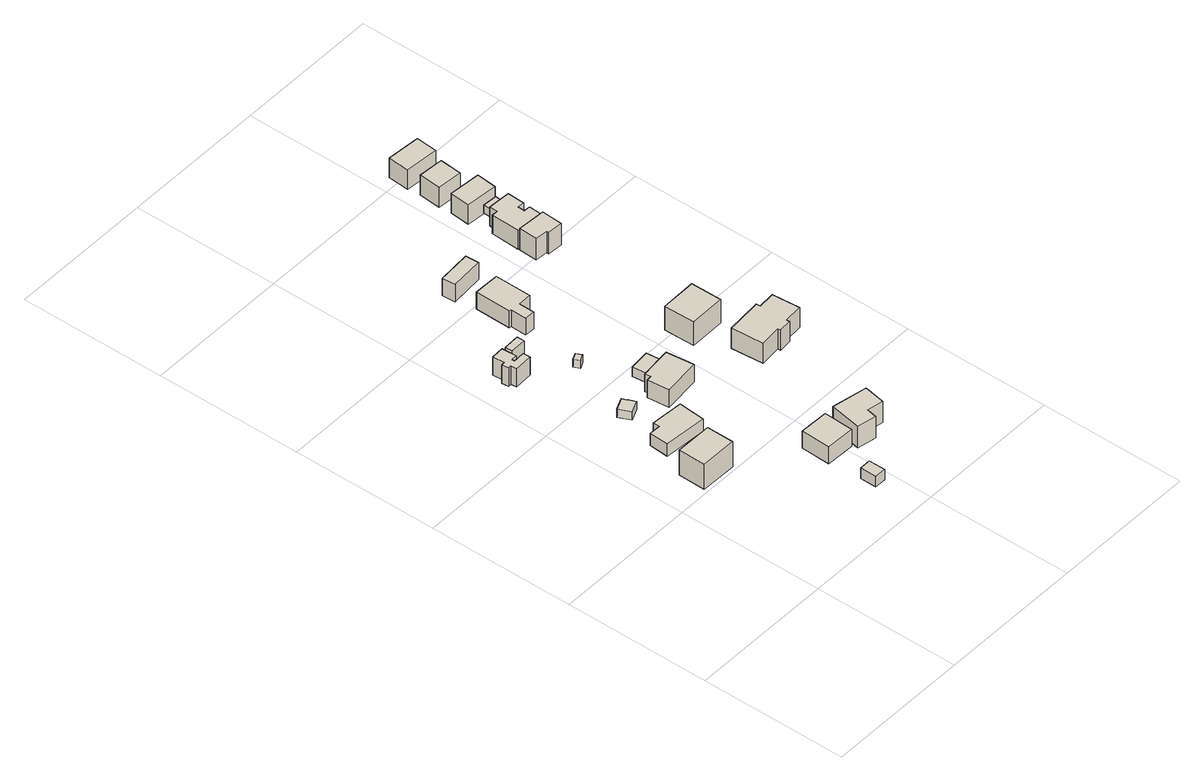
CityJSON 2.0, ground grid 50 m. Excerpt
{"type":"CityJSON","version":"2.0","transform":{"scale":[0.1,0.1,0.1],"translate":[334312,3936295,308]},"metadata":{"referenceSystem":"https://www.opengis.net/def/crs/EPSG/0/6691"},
"CityObjects":{
"building1":{"type":"Building","attributes":{"usage":"413","measuredHeight":11.3,"storeysAboveGround":2,"BuildingIDAttribute.prefecture":"14","BuildingIDAttribute.city":"14151","BuildingDetailAttribute.totalFloorArea":162.44,"BuildingDetailAttribute.buildingFootprintArea":81.22,"BuildingDetailAttribute.buildingStructureType":"610","BuildingDetailAttribute.buildingStructureOrgType":"2","BuildingDetailAttribute.orgUsage":"30","BuildingDetailAttribute.surveyYear":2015,"BuildingLandSlideRiskAttribute.description":"1","BuildingLandSlideRiskAttribute.areaType":"1"},"geometry":[{"type":"Solid","lod":"1","boundaries":[[[[0,1,2,3]],[[2,4,5,3]],[[1,6,4,2]],[[0,7,6,1]],[[3,5,7,0]],[[4,6,7,5]]]]}]},
"building2":{"type":"Building","attributes":{"measuredHeight":4.3,"BuildingIDAttribute.prefecture":"14","BuildingIDAttribute.city":"14151","BuildingDetailAttribute.surveyYear":2015,"BuildingLandSlideRiskAttribute.description":"1","BuildingLandSlideRiskAttribute.areaType":"1"},"geometry":[{"type":"Solid","lod":"1","boundaries":[[[[8,9,10,11]],[[10,12,13,11]],[[9,14,12,10]],[[8,15,14,9]],[[11,13,15,8]],[[12,14,15,13]]]]}]},
"building3":{"type":"Building","attributes":{"usage":"411","measuredHeight":5.4,"storeysAboveGround":1,"BuildingIDAttribute.prefecture":"14","BuildingIDAttribute.city":"14151","BuildingDetailAttribute.totalFloorArea":108.34,"BuildingDetailAttribute.buildingFootprintArea":108.34,"BuildingDetailAttribute.buildingStructureType":"601","BuildingDetailAttribute.buildingStructureOrgType":"1","BuildingDetailAttribute.orgUsage":"10","BuildingDetailAttribute.surveyYear":2015,"BuildingLandSlideRiskAttribute.description":"1","BuildingLandSlideRiskAttribute.areaType":"1"},"geometry":[{"type":"Solid","lod":"1","boundaries":[[[[16,17,18,19,20,21]],[[20,22,23,21]],[[19,24,22,20]],[[18,25,24,19]],[[17,26,25,18]],[[16,27,26,17]],[[21,23,27,16]],[[22,24,25,26,27,23]]]]}]},
"building4":{"type":"Building","attributes":{"measuredHeight":3.4,"BuildingIDAttribute.prefecture":"14","BuildingIDAttribute.city":"14151","BuildingDetailAttribute.surveyYear":2015,"BuildingLandSlideRiskAttribute.description":"1","BuildingLandSlideRiskAttribute.areaType":"1"},"geometry":[{"type":"Solid","lod":"1","boundaries":[[[[28,29,30,31,32,33]],[[32,34,35,33]],[[31,36,34,32]],[[30,37,36,31]],[[29,38,37,30]],[[28,39,38,29]],[[33,35,39,28]],[[34,36,37,38,39,35]]]]}]},
"building5":{"type":"Building","attributes":{"usage":"411","measuredHeight":6.8,"storeysAboveGround":1,"BuildingIDAttribute.prefecture":"14","BuildingIDAttribute.city":"14151","BuildingDetailAttribute.totalFloorArea":78.96,"BuildingDetailAttribute.buildingFootprintArea":78.96,"BuildingDetailAttribute.buildingStructureType":"601","BuildingDetailAttribute.buildingStructureOrgType":"1","BuildingDetailAttribute.orgUsage":"10","BuildingDetailAttribute.surveyYear":2015,"BuildingLandSlideRiskAttribute.description":"1","BuildingLandSlideRiskAttribute.areaType":"1"},"geometry":[{"type":"Solid","lod":"1","boundaries":[[[[40,41,42,43]],[[42,44,45,43]],[[41,46,44,42]],[[40,47,46,41]],[[43,45,47,40]],[[44,46,47,45]]]]}]},
"building6":{"type":"Building","attributes":{"usage":"411","measuredHeight":7.2,"storeysAboveGround":1,"BuildingIDAttribute.prefecture":"14","BuildingIDAttribute.city":"14151","BuildingDetailAttribute.totalFloorArea":64.05,"BuildingDetailAttribute.buildingFootprintArea":64.05,"BuildingDetailAttribute.buildingStructureType":"601","BuildingDetailAttribute.buildingStructureOrgType":"1","BuildingDetailAttribute.orgUsage":"10","BuildingDetailAttribute.surveyYear":2015,"BuildingLandSlideRiskAttribute.description":"1","BuildingLandSlideRiskAttribute.areaType":"1"},"geometry":[{"type":"Solid","lod":"1","boundaries":[[[[48,49,50,51,52,53,54,55,56,57,58,59]],[[58,60,61,59]],[[57,62,60,58]],[[56,63,62,57]],[[55,64,63,56]],[[54,65,64,55]],[[53,66,65,54]],[[52,67,66,53]],[[51,68,67,52]],[[50,69,68,51]],[[49,70,69,50]],[[48,71,70,49]],[[59,61,71,48]],[[60,62,63,64,65,66,67,68,69,70,71,61]]]]}]},
"building7":{"type":"Building","attributes":{"usage":"411","measuredHeight":10.5,"storeysAboveGround":1,"BuildingIDAttribute.prefecture":"14","BuildingIDAttribute.city":"14151","BuildingDetailAttribute.totalFloorArea":91.25,"BuildingDetailAttribute.buildingFootprintArea":91.25,"BuildingDetailAttribute.buildingStructureType":"601","BuildingDetailAttribute.buildingStructureOrgType":"1","BuildingDetailAttribute.orgUsage":"10","BuildingDetailAttribute.surveyYear":2015,"BuildingLandSlideRiskAttribute.description":"1","BuildingLandSlideRiskAttribute.areaType":"1"},"geometry":[{"type":"Solid","lod":"1","boundaries":[[[[72,73,74,75,76,77]],[[76,78,79,77]],[[75,80,78,76]],[[74,81,80,75]],[[73,82,81,74]],[[72,83,82,73]],[[77,79,83,72]],[[78,80,81,82,83,79]]]]}]},
"building8":{"type":"Building","attributes":{"measuredHeight":7.6,"BuildingIDAttribute.prefecture":"14","BuildingIDAttribute.city":"14151","BuildingDetailAttribute.surveyYear":2015,"BuildingLandSlideRiskAttribute.description":"1","BuildingLandSlideRiskAttribute.areaType":"1"},"geometry":[{"type":"Solid","lod":"1","boundaries":[[[[84,85,86,87]],[[86,88,89,87]],[[85,90,88,86]],[[84,91,90,85]],[[87,89,91,84]],[[88,90,91,89]]]]}]},
"building9":{"type":"Building","attributes":{"usage":"413","measuredHeight":9,"storeysAboveGround":1,"BuildingIDAttribute.prefecture":"14","BuildingIDAttribute.city":"14151","BuildingDetailAttribute.totalFloorArea":93.32,"BuildingDetailAttribute.buildingFootprintArea":93.32,"BuildingDetailAttribute.buildingStructureType":"610","BuildingDetailAttribute.buildingStructureOrgType":"2","BuildingDetailAttribute.orgUsage":"30","BuildingDetailAttribute.surveyYear":2015,"BuildingLandSlideRiskAttribute.description":"1","BuildingLandSlideRiskAttribute.areaType":"1"},"geometry":[{"type":"Solid","lod":"1","boundaries":[[[[92,93,94,95,96,97]],[[96,98,99,97]],[[95,100,98,96]],[[94,101,100,95]],[[93,102,101,94]],[[92,103,102,93]],[[97,99,103,92]],[[98,100,101,102,103,99]]]]}]},
"building10":{"type":"Building","attributes":{"BuildingIDAttribute.prefecture":"14","BuildingIDAttribute.city":"14151","BuildingDetailAttribute.surveyYear":2015,"BuildingLandSlideRiskAttribute.description":"1","BuildingLandSlideRiskAttribute.areaType":"1"},"geometry":[{"type":"Solid","lod":"1","boundaries":[[[[104,105,106,107]],[[106,108,109,107]],[[105,110,108,106]],[[104,111,110,105]],[[107,109,111,104]],[[108,110,111,109]]]]}]},
"building11":{"type":"Building","attributes":{"usage":"413","measuredHeight":3.9,"storeysAboveGround":1,"BuildingIDAttribute.prefecture":"14","BuildingIDAttribute.city":"14151","BuildingDetailAttribute.totalFloorArea":42.85,"BuildingDetailAttribute.buildingFootprintArea":42.85,"BuildingDetailAttribute.buildingStructureType":"610","BuildingDetailAttribute.buildingStructureOrgType":"2","BuildingDetailAttribute.orgUsage":"30","BuildingDetailAttribute.surveyYear":2015,"BuildingLandSlideRiskAttribute.description":"1","BuildingLandSlideRiskAttribute.areaType":"1"},"geometry":[{"type":"Solid","lod":"1","boundaries":[[[[112,113,114,115]],[[114,116,117,115]],[[113,118,116,114]],[[112,119,118,113]],[[115,117,119,112]],[[116,118,119,117]]]]}]},
"building12":{"type":"Building","attributes":{"usage":"411","measuredHeight":6.9,"storeysAboveGround":1,"BuildingIDAttribute.prefecture":"14","BuildingIDAttribute.city":"14151","BuildingDetailAttribute.totalFloorArea":106.39,"BuildingDetailAttribute.buildingFootprintArea":106.39,"BuildingDetailAttribute.buildingStructureType":"601","BuildingDetailAttribute.buildingStructureOrgType":"1","BuildingDetailAttribute.orgUsage":"10","BuildingDetailAttribute.surveyYear":2015,"BuildingLandSlideRiskAttribute.description":"1","BuildingLandSlideRiskAttribute.areaType":"1"},"geometry":[{"type":"Solid","lod":"1","boundaries":[[[[120,121,122,123,124,125,126,127]],[[126,128,129,127]],[[125,130,128,126]],[[124,131,130,125]],[[123,132,131,124]],[[122,133,132,123]],[[121,134,133,122]],[[120,135,134,121]],[[127,129,135,120]],[[128,130,131,132,133,134,135,129]]]]}]},
"building13":{"type":"Building","attributes":{"usage":"411","measuredHeight":7,"storeysAboveGround":1,"BuildingIDAttribute.prefecture":"14","BuildingIDAttribute.city":"14151","BuildingDetailAttribute.totalFloorArea":38.12,"BuildingDetailAttribute.buildingFootprintArea":38.12,"BuildingDetailAttribute.buildingStructureType":"601","BuildingDetailAttribute.buildingStructureOrgType":"1","BuildingDetailAttribute.orgUsage":"10","BuildingDetailAttribute.surveyYear":2015,"BuildingLandSlideRiskAttribute.description":"1","BuildingLandSlideRiskAttribute.areaType":"1"},"geometry":[{"type":"Solid","lod":"1","boundaries":[[[[136,137,138,139]],[[138,140,141,139]],[[137,142,140,138]],[[136,143,142,137]],[[139,141,143,136]],[[140,142,143,141]]]]}]},
"building14":{"type":"Building","attributes":{"usage":"411","measuredHeight":10.2,"storeysAboveGround":2,"BuildingIDAttribute.prefecture":"14","BuildingIDAttribute.city":"14151","BuildingDetailAttribute.totalFloorArea":217.29,"BuildingDetailAttribute.buildingFootprintArea":108.65,"BuildingDetailAttribute.buildingStructureType":"601","BuildingDetailAttribute.buildingStructureOrgType":"1","BuildingDetailAttribute.orgUsage":"10","BuildingDetailAttribute.surveyYear":2015,"BuildingLandSlideRiskAttribute.description":"1","BuildingLandSlideRiskAttribute.areaType":"1"},"geometry":[{"type":"Solid","lod":"1","boundaries":[[[[144,145,146,147]],[[146,148,149,147]],[[145,150,148,146]],[[144,151,150,145]],[[147,149,151,144]],[[148,150,151,149]]]]}]},
"building15":{"type":"Building","attributes":{"usage":"411","measuredHeight":9.1,"storeysAboveGround":2,"BuildingIDAttribute.prefecture":"14","BuildingIDAttribute.city":"14151","BuildingDetailAttribute.totalFloorArea":327.33,"BuildingDetailAttribute.buildingFootprintArea":163.67,"BuildingDetailAttribute.buildingStructureType":"601","BuildingDetailAttribute.buildingStructureOrgType":"1","BuildingDetailAttribute.orgUsage":"10","BuildingDetailAttribute.surveyYear":2015,"BuildingLandSlideRiskAttribute.description":"1","BuildingLandSlideRiskAttribute.areaType":"1"},"geometry":[{"type":"Solid","lod":"1","boundaries":[[[[152,153,154,155,156,157,158,159,160,161]],[[160,162,163,161]],[[159,164,162,160]],[[158,165,164,159]],[[157,166,165,158]],[[156,167,166,157]],[[155,168,167,156]],[[154,169,168,155]],[[153,170,169,154]],[[152,171,170,153]],[[161,163,171,152]],[[162,164,165,166,167,168,169,170,171,163]]]]}]},
"building16":{"type":"Building","attributes":{"usage":"411","measuredHeight":8.7,"storeysAboveGround":2,"BuildingIDAttribute.prefecture":"14","BuildingIDAttribute.city":"14151","BuildingDetailAttribute.totalFloorArea":91.42,"BuildingDetailAttribute.buildingFootprintArea":45.71,"BuildingDetailAttribute.buildingStructureType":"601","BuildingDetailAttribute.buildingStructureOrgType":"1","BuildingDetailAttribute.orgUsage":"10","BuildingDetailAttribute.surveyYear":2015,"BuildingLandSlideRiskAttribute.description":"1","BuildingLandSlideRiskAttribute.areaType":"1"},"geometry":[{"type":"Solid","lod":"1","boundaries":[[[[172,173,174,175,176,177]],[[176,178,179,177]],[[175,180,178,176]],[[174,181,180,175]],[[173,182,181,174]],[[172,183,182,173]],[[177,179,183,172]],[[178,180,181,182,183,179]]]]}]},
"building17":{"type":"Building","attributes":{"usage":"413","measuredHeight":8.3,"storeysAboveGround":2,"BuildingIDAttribute.prefecture":"14","BuildingIDAttribute.city":"14151","BuildingDetailAttribute.totalFloorArea":183.32,"BuildingDetailAttribute.buildingFootprintArea":91.66,"BuildingDetailAttribute.buildingStructureType":"601","BuildingDetailAttribute.buildingStructureOrgType":"1","BuildingDetailAttribute.orgUsage":"30","BuildingDetailAttribute.surveyYear":2015,"BuildingLandSlideRiskAttribute.description":"1","BuildingLandSlideRiskAttribute.areaType":"1"},"geometry":[{"type":"Solid","lod":"1","boundaries":[[[[184,185,186,187,188,189,190,191,192,193]],[[192,194,195,193]],[[191,196,194,192]],[[190,197,196,191]],[[189,198,197,190]],[[188,199,198,189]],[[187,200,199,188]],[[186,201,200,187]],[[185,202,201,186]],[[184,203,202,185]],[[193,195,203,184]],[[194,196,197,198,199,200,201,202,203,195]]]]}]},
"building18":{"type":"Building","attributes":{"usage":"411","measuredHeight":8.3,"storeysAboveGround":2,"BuildingIDAttribute.prefecture":"14","BuildingIDAttribute.city":"14151","BuildingDetailAttribute.totalFloorArea":123.02,"BuildingDetailAttribute.buildingFootprintArea":61.51,"BuildingDetailAttribute.buildingStructureType":"601","BuildingDetailAttribute.buildingStructureOrgType":"1","BuildingDetailAttribute.orgUsage":"10","BuildingDetailAttribute.surveyYear":2015,"BuildingLandSlideRiskAttribute.description":"1","BuildingLandSlideRiskAttribute.areaType":"1"},"geometry":[{"type":"Solid","lod":"1","boundaries":[[[[204,205,206,207]],[[206,208,209,207]],[[205,210,208,206]],[[204,211,210,205]],[[207,209,211,204]],[[208,210,211,209]]]]}]},
"building19":{"type":"Building","attributes":{"BuildingIDAttribute.prefecture":"14","BuildingIDAttribute.city":"14151","BuildingDetailAttribute.surveyYear":2015,"BuildingLandSlideRiskAttribute.description":"1","BuildingLandSlideRiskAttribute.areaType":"1"},"geometry":[{"type":"Solid","lod":"1","boundaries":[[[[212,213,214,215]],[[214,216,217,215]],[[213,218,216,214]],[[212,219,218,213]],[[215,217,219,212]],[[216,218,219,217]]]]}]},
"building20":{"type":"Building","attributes":{"usage":"411","measuredHeight":8.2,"storeysAboveGround":2,"BuildingIDAttribute.prefecture":"14","BuildingIDAttribute.city":"14151","BuildingDetailAttribute.totalFloorArea":108.43,"BuildingDetailAttribute.buildingFootprintArea":54.21,"BuildingDetailAttribute.buildingStructureType":"601","BuildingDetailAttribute.buildingStructureOrgType":"1","BuildingDetailAttribute.orgUsage":"10","BuildingDetailAttribute.surveyYear":2015,"BuildingLandSlideRiskAttribute.description":"1","BuildingLandSlideRiskAttribute.areaType":"1"},"geometry":[{"type":"Solid","lod":"1","boundaries":[[[[220,221,222,223]],[[222,224,225,223]],[[221,226,224,222]],[[220,227,226,221]],[[223,225,227,220]],[[224,226,227,225]]]]}]},
"building21":{"type":"Building","attributes":{"usage":"411","measuredHeight":9.6,"storeysAboveGround":2,"BuildingIDAttribute.prefecture":"14","BuildingIDAttribute.city":"14151","BuildingDetailAttribute.totalFloorArea":114.69,"BuildingDetailAttribute.buildingFootprintArea":57.35,"BuildingDetailAttribute.buildingStructureType":"601","BuildingDetailAttribute.buildingStructureOrgType":"1","BuildingDetailAttribute.orgUsage":"10","BuildingDetailAttribute.surveyYear":2015,"BuildingLandSlideRiskAttribute.description":"1","BuildingLandSlideRiskAttribute.areaType":"1"},"geometry":[{"type":"Solid","lod":"1","boundaries":[[[[228,229,230,231]],[[230,232,233,231]],[[229,234,232,230]],[[228,235,234,229]],[[231,233,235,228]],[[232,234,235,233]]]]}]}
},
"vertices":[
[129,512,139],[128,419,139],[4,420,139],[5,513,139],[4,420,235],[5,513,235],[128,419,235],[129,512,235],
[304,7,206],[265,7,206],[265,63,206],[304,63,206],[265,63,246],[304,63,246],[265,7,246],[304,7,246],
[61,603,119],[65,670,119],[103,668,119],[104,691,119],[214,683,119],[207,593,119],[214,683,165],[207,593,165],[104,691,165],[103,668,165],[65,670,165],[61,603,165],
[133,792,96],[115,833,96],[156,851,96],[163,835,96],[164,835,96],[175,810,96],[164,835,128],[175,810,128],[163,835,128],[156,851,128],[115,833,128],[133,792,128],
[385,292,172],[381,192,172],[283,195,172],[286,295,172],[283,195,237],[286,295,237],[381,192,237],[385,292,237],
[83,1174,35],[81,1194,35],[70,1194,35],[68,1217,35],[81,1218,35],[78,1258,35],[121,1260,35],[124,1210,35],[104,1209,35],[104,1200,35],[144,1202,35],[145,1177,35],[144,1202,105],[145,1177,105],[104,1200,105],[104,1209,105],[124,1210,105],[121,1260,105],[78,1258,105],[81,1218,105],[68,1217,105],[70,1194,105],[81,1194,105],[83,1174,105],
[402,278,178],[522,256,178],[509,184,178],[454,194,178],[447,158,178],[382,170,178],[447,158,259],[382,170,259],[454,194,259],[509,184,259],[522,256,259],[402,278,259],
[185,1258,33],[186,1232,33],[131,1230,33],[130,1256,33],[131,1230,106],[130,1256,106],[186,1232,106],[185,1258,106],
[245,749,91],[237,823,91],[255,825,91],[252,845,91],[361,857,91],[372,763,91],[361,857,158],[372,763,158],[252,845,158],[255,825,158],[237,823,158],[245,749,158],
[228,1060,71],[218,1080,71],[242,1091,71],[251,1071,71],[242,1091,101],[251,1071,101],[218,1080,101],[228,1060,101],
[353,923,86],[359,863,86],[289,856,86],[283,916,86],[289,856,122],[283,916,122],[359,863,122],[353,923,122],
[360,1356,21],[314,1356,21],[313,1303,21],[278,1304,21],[279,1358,21],[272,1358,21],[274,1481,21],[361,1480,21],[274,1481,85],[361,1480,85],[272,1358,85],[279,1358,85],[278,1304,85],[313,1303,85],[314,1356,85],[360,1356,85],
[377,1606,11],[380,1561,11],[266,1553,11],[263,1598,11],[266,1553,77],[263,1598,77],[380,1561,77],[377,1606,77],
[499,870,78],[498,976,78],[620,977,78],[621,871,78],[620,977,168],[621,871,168],[498,976,168],[499,870,168],
[660,773,104],[661,759,104],[719,764,104],[727,670,104],[663,665,104],[664,654,104],[620,650,104],[619,660,104],[546,653,104],[537,763,104],[546,653,181],[537,763,181],[619,660,181],[620,650,181],[664,654,181],[663,665,181],[727,670,181],[719,764,181],[661,759,181],[660,773,181],
[572,1462,32],[573,1470,32],[530,1473,32],[533,1537,32],[628,1531,32],[624,1459,32],[628,1531,114],[624,1459,114],[533,1537,114],[530,1473,114],[573,1470,114],[572,1462,114],
[539,1642,28],[558,1641,28],[560,1669,28],[636,1665,28],[634,1606,28],[611,1607,28],[610,1584,28],[632,1583,28],[630,1540,28],[535,1544,28],[630,1540,100],[535,1544,100],[632,1583,100],[610,1584,100],[611,1607,100],[634,1606,100],[636,1665,100],[560,1669,100],[558,1641,100],[539,1642,100],
[535,1727,17],[541,1795,17],[648,1786,17],[642,1718,17],[648,1786,92],[642,1718,92],[541,1795,92],[535,1727,92],
[641,1715,26],[639,1674,26],[590,1677,26],[592,1718,26],[590,1677,56],[592,1718,56],[639,1674,56],[641,1715,56],
[632,1908,12],[626,1832,12],[541,1839,12],[547,1914,12],[541,1839,88],[547,1914,88],[626,1832,88],[632,1908,88],
[666,2023,5],[661,1951,5],[548,1960,5],[553,2032,5],[548,1960,81],[553,2032,81],[661,1951,81],[666,2023,81]
]}
